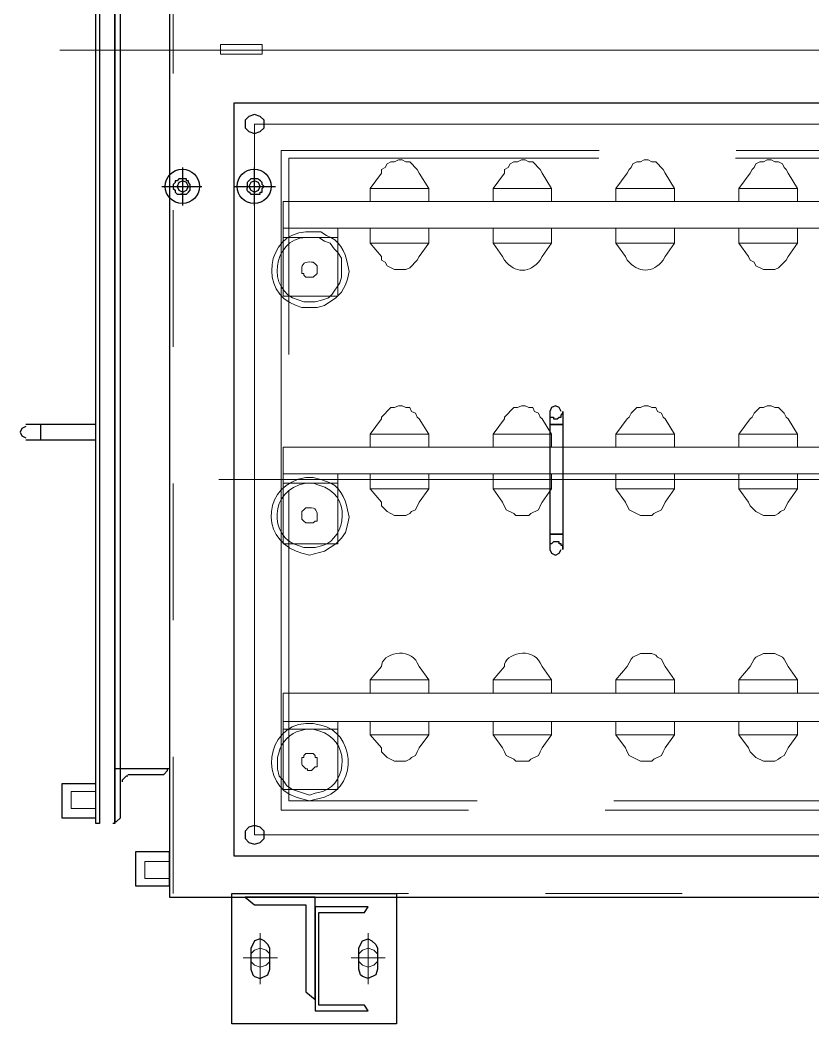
# Model space of a CAD drawing. Header units: metres. Extents: x 531759 to 532310, y 2674774 to 2675087.
# Drawn here: x 532119.967 to 532120.547, y 2674973.955 to 2674974.689 of the extents above; entities that cross this region are included whole.
import ezdxf

# ---------------------------------------------------------------- set-up
doc = ezdxf.new("R2010")
doc.units = ezdxf.units.M
doc.header["$MEASUREMENT"] = 0
doc.linetypes.add('PDF_IMPORT', pattern=[1, 0.8, -0.2])
doc.layers.add('IDT', color=7, linetype='Continuous')

# ---------------------------------------------------------------- blocks, each defined once
blk = doc.blocks.new('IDT')
at = {"layer": 'IDT', "color": 0, "lineweight": 25}
for p, q in [((17.86491, 13.70877), (17.86491, 13.8042)), ((17.86491, 13.8042), (17.98525, 13.8042)), ((17.98525, 13.8042), (17.98525, 13.70877)), ((17.92439, 13.79452), (17.88566, 13.79452)), ((17.88566, 13.79452), (17.88843, 13.79037)), ((17.92439, 13.71845), (17.92439, 13.79452)), ((17.88843, 13.79037), (17.92162, 13.79037)), ((17.92162, 13.79037), (17.92162, 13.7226)), ((17.9313, 13.78069), (17.92439, 13.78622)), ((17.92439, 13.78622), (17.92439, 13.71153)), ((17.9313, 13.71707), (17.9313, 13.78069)), ((17.88013, 13.76824), (17.88566, 13.77101)), ((17.88566, 13.77101), (17.88981, 13.76962)), ((17.9645, 13.77101), (17.95897, 13.76824)), ((17.96865, 13.76962), (17.9645, 13.77101)), ((17.87875, 13.76409), (17.88013, 13.76824)), ((17.87875, 13.74888), (17.87875, 13.76409)), ((17.88981, 13.76962), (17.89119, 13.76824)), ((17.89119, 13.76824), (17.89258, 13.76409)), ((17.89258, 13.76409), (17.89258, 13.74888)), ((17.95897, 13.76824), (17.95758, 13.76409)), ((17.95758, 13.76409), (17.95758, 13.74888)), ((17.97003, 13.76824), (17.96865, 13.76962)), ((17.97142, 13.76409), (17.97003, 13.76824)), ((17.97142, 13.74888), (17.97142, 13.76409)), ((17.88013, 13.74611), (17.87875, 13.74888)), ((17.88289, 13.74334), (17.88013, 13.74611)), ((17.88566, 13.74196), (17.88289, 13.74334)), ((17.88981, 13.74334), (17.88566, 13.74196)), ((17.89119, 13.74611), (17.88981, 13.74334)), ((17.89258, 13.74888), (17.89119, 13.74611)), ((17.95758, 13.74888), (17.95897, 13.74611)), ((17.95897, 13.74611), (17.96173, 13.74334)), ((17.96173, 13.74334), (17.9645, 13.74196)), ((17.9645, 13.74196), (17.96865, 13.74334)), ((17.96865, 13.74334), (17.97003, 13.74611)), ((17.97003, 13.74611), (17.97142, 13.74888)), ((17.88843, 13.7226), (17.88566, 13.71845)), ((17.92162, 13.7226), (17.88843, 13.7226)), ((17.88566, 13.71845), (17.92439, 13.71845)), ((17.96865, 13.71707), (17.9313, 13.71707)), ((17.97557, 13.71153), (17.96865, 13.71707)), ((18.03089, 13.71153), (17.02811, 13.71153)), ((17.98525, 13.70877), (17.86491, 13.70877)), ((17.92439, 13.71153), (17.97557, 13.71153)), ((18.03089, 12.47085), (18.03089, 13.71153)), ((18.05579, 13.70323), (18.03089, 13.70323)), ((18.03089, 13.70323), (18.03089, 13.67834)), ((18.05579, 13.67834), (18.05579, 13.70323)), ((17.98386, 13.6811), (17.11386, 13.6811)), ((17.98386, 13.13061), (17.98386, 13.6811)), ((18.03089, 13.67834), (18.05579, 13.67834)), ((17.9645, 13.67142), (17.96173, 13.66865)), ((17.96173, 13.66865), (17.96173, 13.66312)), ((17.96865, 13.6728), (17.9645, 13.67142)), ((17.9728, 13.67142), (17.96865, 13.6728)), ((17.97557, 13.66865), (17.9728, 13.67142)), ((17.97557, 13.66312), (17.97557, 13.66865)), ((17.96173, 13.66312), (17.9645, 13.66036)), ((17.9728, 13.66036), (17.97557, 13.66312)), ((17.9645, 13.66036), (17.96865, 13.65897)), ((17.96865, 13.65897), (17.9728, 13.66036)), ((18.06962, 13.65621), (18.06685, 13.65344)), ((18.071, 13.65621), (18.06962, 13.65621)), ((18.071, 13.65759), (18.07239, 13.65759)), ((18.071, 12.52617), (18.071, 13.65759)), ((18.071, 13.65759), (18.071, 12.52617)), ((18.08207, 12.52617), (18.08207, 13.65759)), ((18.08207, 13.65759), (18.08483, 13.65759)), ((18.08483, 13.65759), (18.08483, 12.52617)), ((18.06685, 13.65344), (18.06685, 13.65206)), ((18.06685, 13.65206), (18.06685, 12.53171)), ((18.10973, 13.65344), (18.08483, 13.65344)), ((18.08483, 13.65344), (18.08483, 13.62854)), ((18.10973, 13.62854), (18.10973, 13.65344)), ((18.0627, 13.62301), (18.06547, 13.62578)), ((18.06547, 13.62578), (18.06547, 13.62716)), ((18.08483, 13.62854), (18.10973, 13.62854)), ((18.03089, 13.61748), (18.071, 13.61748)), ((18.03504, 13.62163), (18.03227, 13.61886)), ((18.03227, 13.61886), (18.03227, 13.61748)), ((18.03642, 13.62163), (18.03504, 13.62163)), ((18.06132, 13.62163), (18.03642, 13.62163)), ((18.06132, 13.62301), (18.0627, 13.62301)), ((17.7432, 13.44597), (17.7432, 13.45703)), ((17.7432, 13.45703), (17.7432, 13.45427)), ((17.74596, 13.4598), (17.74458, 13.45703)), ((17.74873, 13.46118), (17.74596, 13.4598)), ((17.7515, 13.4598), (17.74873, 13.46118)), ((17.75288, 13.45703), (17.7515, 13.4598)), ((17.75288, 13.45288), (17.75288, 13.45703)), ((17.75288, 13.36574), (17.75288, 13.45703)), ((17.7432, 13.45427), (17.74458, 13.45427)), ((17.74458, 13.45427), (17.74458, 13.45288)), ((17.74458, 13.45288), (17.74596, 13.45288)), ((17.74596, 13.45288), (17.74596, 13.4515)), ((17.74596, 13.4515), (17.75011, 13.4515)), ((17.75011, 13.4515), (17.7515, 13.45288)), ((17.7515, 13.45288), (17.75288, 13.45288)), ((17.7432, 13.36574), (17.7432, 13.44597)), ((17.75288, 13.44597), (17.7432, 13.44597)), ((17.7432, 13.44597), (17.75288, 13.44597)), ((18.13601, 13.37681), (18.08483, 13.37681)), ((18.08483, 13.37681), (18.08483, 13.36574)), ((18.12495, 13.37681), (18.12495, 13.36574)), ((18.13878, 13.37404), (18.13601, 13.37543)), ((18.13601, 13.36713), (18.13878, 13.36851)), ((18.14016, 13.37128), (18.13878, 13.37404)), ((18.13878, 13.36851), (18.14016, 13.37128)), ((17.7432, 13.35606), (17.7432, 13.36574)), ((17.75288, 13.36574), (17.7432, 13.36574)), ((17.7432, 13.36574), (17.75288, 13.36574)), ((17.74596, 13.36021), (17.74458, 13.36021)), ((17.74458, 13.36021), (17.74458, 13.35883)), ((17.74735, 13.3616), (17.74596, 13.36021)), ((17.75011, 13.3616), (17.74735, 13.3616)), ((17.75011, 13.36021), (17.75011, 13.3616)), ((17.75288, 13.36021), (17.75011, 13.36021)), ((17.75288, 13.35606), (17.75288, 13.36574)), ((17.75288, 13.35606), (17.75288, 13.36021)), ((18.08483, 13.36574), (18.12495, 13.36574)), ((18.12495, 13.36574), (18.13601, 13.36574)), ((17.74458, 13.35883), (17.7432, 13.35745)), ((17.7432, 13.35745), (17.7432, 13.35606)), ((17.74458, 13.35606), (17.74596, 13.3533)), ((17.74596, 13.3533), (17.74873, 13.35191)), ((17.74873, 13.35191), (17.7515, 13.3533)), ((17.7515, 13.3533), (17.75288, 13.35606)), ((17.96865, 13.2053), (17.96865, 13.17764)), ((18.02121, 13.2053), (18.02121, 13.17764)), ((17.98386, 13.19147), (17.95344, 13.19147)), ((17.96312, 13.19285), (17.96173, 13.19147)), ((17.96173, 13.19147), (17.96312, 13.19008)), ((17.9645, 13.19562), (17.96312, 13.19562)), ((17.96312, 13.19562), (17.96312, 13.19285)), ((17.96865, 13.197), (17.9645, 13.197)), ((17.9645, 13.197), (17.9645, 13.19562)), ((17.96588, 13.19423), (17.9645, 13.19147)), ((17.9645, 13.19147), (17.96588, 13.1887)), ((17.96865, 13.19562), (17.96588, 13.19423)), ((17.97142, 13.197), (17.96865, 13.197)), ((17.97142, 13.19423), (17.96865, 13.19562)), ((17.9728, 13.19147), (17.97142, 13.19423)), ((17.97142, 13.1887), (17.9728, 13.19147)), ((18.03642, 13.19147), (18.00738, 13.19147)), ((18.01706, 13.19562), (18.01568, 13.19423)), ((18.01568, 13.19423), (18.01568, 13.19008)), ((18.01844, 13.197), (18.01706, 13.19562)), ((18.01844, 13.19423), (18.01706, 13.19147)), ((18.01706, 13.19147), (18.01844, 13.1887)), ((18.02121, 13.197), (18.01844, 13.197)), ((18.02121, 13.19562), (18.01844, 13.19423)), ((18.02121, 13.197), (18.02259, 13.197)), ((18.02536, 13.197), (18.02121, 13.197)), ((18.02398, 13.19423), (18.02121, 13.19562)), ((18.02536, 13.19147), (18.02398, 13.19423)), ((18.02398, 13.1887), (18.02536, 13.19147)), ((18.02674, 13.19562), (18.02536, 13.197)), ((18.02674, 13.19423), (18.02674, 13.19562)), ((18.02813, 13.19285), (18.02674, 13.19423)), ((18.02813, 13.19008), (18.02813, 13.19285)), ((17.96312, 13.19008), (17.96312, 13.1887)), ((17.96588, 13.1887), (17.96865, 13.18732)), ((17.96865, 13.18732), (17.97142, 13.1887)), ((17.97142, 13.18594), (17.97418, 13.1887)), ((18.01568, 13.19008), (18.01706, 13.1887)), ((18.01706, 13.1887), (18.01706, 13.18732)), ((18.01706, 13.18732), (18.01844, 13.18732)), ((18.01844, 13.1887), (18.02121, 13.18732)), ((18.01844, 13.18732), (18.01844, 13.18594)), ((18.01844, 13.18594), (18.02398, 13.18594)), ((18.02121, 13.18732), (18.02398, 13.1887)), ((18.02398, 13.18594), (18.02536, 13.18732)), ((18.02536, 13.18732), (18.02674, 13.18732)), ((18.02674, 13.1887), (18.02813, 13.19008)), ((18.02674, 13.18732), (18.02674, 13.1887)), ((17.9645, 13.15136), (17.96173, 13.14859)), ((17.96173, 13.14859), (17.96173, 13.14306)), ((17.96865, 13.15274), (17.9645, 13.15136)), ((17.9728, 13.15136), (17.96865, 13.15274)), ((17.97557, 13.14859), (17.9728, 13.15136)), ((17.97557, 13.14306), (17.97557, 13.14859)), ((17.96173, 13.14306), (17.9645, 13.14029)), ((17.9645, 13.14029), (17.96865, 13.13891)), ((17.96865, 13.13891), (17.9728, 13.14029)), ((17.9728, 13.14029), (17.97557, 13.14306)), ((17.11386, 13.13061), (17.98386, 13.13061))]:
    blk.add_line(p, q, dxfattribs=at)
at = {"layer": 'IDT', "color": 0, "lineweight": 13}
for p, q in [((17.88566, 13.77516), (17.88566, 13.73781)), ((17.9645, 13.77516), (17.9645, 13.73781)), ((17.88151, 13.76133), (17.87875, 13.75856)), ((17.87875, 13.75856), (17.87875, 13.75303)), ((17.88566, 13.76271), (17.88151, 13.76133)), ((17.88981, 13.76133), (17.88566, 13.76271)), ((17.89258, 13.75856), (17.88981, 13.76133)), ((17.89258, 13.75303), (17.89258, 13.75856)), ((17.96035, 13.76133), (17.95758, 13.75856)), ((17.95758, 13.75856), (17.95758, 13.75303)), ((17.9645, 13.76271), (17.96035, 13.76133)), ((17.96865, 13.76133), (17.9645, 13.76271)), ((17.97142, 13.75856), (17.96865, 13.76133)), ((17.97142, 13.75303), (17.97142, 13.75856)), ((17.87321, 13.75579), (17.89811, 13.75579)), ((17.87875, 13.75303), (17.88151, 13.75026)), ((17.88151, 13.75026), (17.88566, 13.74888)), ((17.88566, 13.74888), (17.88981, 13.75026)), ((17.88981, 13.75026), (17.89258, 13.75303)), ((17.95205, 13.75579), (17.97695, 13.75579)), ((17.95758, 13.75303), (17.96035, 13.75026)), ((17.96035, 13.75026), (17.9645, 13.74888)), ((17.9645, 13.74888), (17.96865, 13.75026)), ((17.96865, 13.75026), (17.97142, 13.75303)), ((18.04887, 13.6977), (18.03089, 13.6977)), ((18.03089, 13.6977), (18.03089, 13.68525)), ((18.04887, 13.68525), (18.04887, 13.6977)), ((18.03089, 13.68525), (18.04887, 13.68525)), ((17.96865, 13.66589), (17.12769, 13.66589)), ((17.96865, 13.14582), (17.96865, 13.66589)), ((18.10282, 13.64652), (18.08483, 13.64652)), ((18.08483, 13.64652), (18.08483, 13.63408)), ((18.10282, 13.63408), (18.10282, 13.64652)), ((18.08483, 13.63408), (18.10282, 13.63408)), ((17.99493, 13.40586), (17.09727, 13.40586)), ((17.12769, 13.14582), (17.96865, 13.14582)), ((16.62008, 13.09188), (18.11111, 13.09188)), ((17.99355, 13.09465), (17.96312, 13.09465)), ((17.96312, 13.09465), (17.96312, 13.08773)), ((17.99355, 13.08773), (17.99355, 13.09465)), ((17.96312, 13.08773), (17.99355, 13.08773))]:
    blk.add_line(p, q, dxfattribs=at)
at = {"layer": 'IDT', "color": 0, "linetype": 'PDF_IMPORT', "lineweight": 13, "ltscale": 0.038333}
for p, q in [((16.65604, 13.70877), (18.02813, 13.70877)), ((18.02813, 13.70877), (18.02813, 12.47361))]:
    blk.add_line(p, q, dxfattribs=at)
at = {"layer": 'IDT', "color": 0, "linetype": 'PDF_IMPORT', "lineweight": 13, "ltscale": 0.290833}
for p, q in [((17.14706, 13.64791), (17.94929, 13.64791)), ((17.94929, 13.16519), (17.14706, 13.16519))]:
    blk.add_line(p, q, dxfattribs=at)
at = {"layer": 'IDT', "color": 0, "lineweight": 0}
for p, q in [((17.94929, 13.64791), (17.94929, 13.16519)), ((17.92854, 13.64099), (17.91747, 13.63823)), ((17.93407, 13.63961), (17.92854, 13.64099)), ((17.93822, 13.63823), (17.93407, 13.63961)), ((17.90779, 13.5829), (17.90779, 13.63269)), ((17.90779, 13.63269), (17.9479, 13.63269)), ((17.92439, 13.63546), (17.91886, 13.63408)), ((17.92854, 13.63684), (17.92439, 13.63546)), ((17.94099, 13.63269), (17.92854, 13.63684)), ((17.94514, 13.62993), (17.94099, 13.63269)), ((17.9479, 13.63269), (17.9479, 13.5829)), ((17.9479, 13.62578), (17.94514, 13.62993)), ((17.95067, 13.62301), (17.9479, 13.62578)), ((17.92716, 13.61886), (17.92439, 13.6161)), ((17.92854, 13.61886), (17.92716, 13.61886)), ((17.92992, 13.61886), (17.92854, 13.61886)), ((17.92992, 13.61748), (17.92992, 13.61886)), ((17.9313, 13.61748), (17.92992, 13.61748)), ((17.95205, 13.61748), (17.95067, 13.62301)), ((17.95205, 13.60918), (17.95205, 13.61748)), ((17.58552, 13.61056), (17.58413, 13.60918)), ((17.58828, 13.61195), (17.58552, 13.61056)), ((17.59658, 13.61195), (17.58828, 13.61195)), ((17.60212, 13.60918), (17.59658, 13.61195)), ((17.67681, 13.61056), (17.67127, 13.6078)), ((17.67819, 13.61195), (17.67681, 13.61056)), ((17.68649, 13.61195), (17.67819, 13.61195)), ((17.69479, 13.6078), (17.68649, 13.61195)), ((17.76671, 13.61056), (17.76118, 13.6078)), ((17.76809, 13.61195), (17.76671, 13.61056)), ((17.77778, 13.61195), (17.76809, 13.61195)), ((17.77916, 13.61056), (17.77778, 13.61195)), ((17.78469, 13.6078), (17.77916, 13.61056)), ((17.85523, 13.61056), (17.85385, 13.60918)), ((17.858, 13.61195), (17.85523, 13.61056)), ((17.8663, 13.61195), (17.858, 13.61195)), ((17.87183, 13.60918), (17.8663, 13.61195)), ((17.92439, 13.6161), (17.92301, 13.6161)), ((17.92301, 13.6161), (17.92301, 13.60918)), ((17.93407, 13.60918), (17.93407, 13.61056)), ((17.5786, 13.60226), (17.57169, 13.59258)), ((17.57998, 13.60503), (17.5786, 13.60226)), ((17.58137, 13.6078), (17.57998, 13.60503)), ((17.58413, 13.60918), (17.58137, 13.6078)), ((17.60626, 13.60503), (17.60212, 13.60918)), ((17.60765, 13.60226), (17.60626, 13.60503)), ((17.61456, 13.59258), (17.60765, 13.60226)), ((17.66851, 13.60226), (17.66159, 13.59258)), ((17.66989, 13.60503), (17.66851, 13.60226)), ((17.67127, 13.6078), (17.66989, 13.60503)), ((17.69617, 13.60503), (17.69479, 13.6078)), ((17.69755, 13.60226), (17.69617, 13.60503)), ((17.70447, 13.59258), (17.69755, 13.60226)), ((17.75841, 13.60226), (17.7515, 13.59258)), ((17.75979, 13.60503), (17.75841, 13.60226)), ((17.76118, 13.6078), (17.75979, 13.60503)), ((17.78607, 13.60503), (17.78469, 13.6078)), ((17.78746, 13.60226), (17.78607, 13.60503)), ((17.79437, 13.59258), (17.78746, 13.60226)), ((17.84832, 13.60226), (17.8414, 13.59258)), ((17.8497, 13.60503), (17.84832, 13.60226)), ((17.85108, 13.6078), (17.8497, 13.60503)), ((17.85385, 13.60918), (17.85108, 13.6078)), ((17.87598, 13.60503), (17.87183, 13.60918)), ((17.87598, 13.60226), (17.87598, 13.60503)), ((17.88428, 13.59258), (17.87598, 13.60226)), ((17.92301, 13.60918), (17.92439, 13.60918)), ((17.92439, 13.60918), (17.92439, 13.6078)), ((17.92439, 13.6078), (17.92577, 13.60641)), ((17.92577, 13.60641), (17.9313, 13.60641)), ((17.9313, 13.60641), (17.93269, 13.6078)), ((17.93269, 13.6078), (17.93269, 13.60918)), ((17.93269, 13.60918), (17.93407, 13.60918)), ((17.95067, 13.60503), (17.95205, 13.60918)), ((17.57169, 13.59258), (17.61456, 13.59258)), ((17.57169, 13.5829), (17.57169, 13.59258)), ((17.61456, 13.59258), (17.61456, 13.5829)), ((17.66159, 13.59258), (17.70447, 13.59258)), ((17.66159, 13.5829), (17.66159, 13.59258)), ((17.70447, 13.59258), (17.70447, 13.5829)), ((17.7515, 13.59258), (17.79437, 13.59258)), ((17.7515, 13.5829), (17.7515, 13.59258)), ((17.79437, 13.59258), (17.79437, 13.5829)), ((17.8414, 13.59258), (17.88428, 13.59258)), ((17.8414, 13.5829), (17.8414, 13.59258)), ((17.88428, 13.59258), (17.88428, 13.5829)), ((17.90779, 13.58843), (17.9479, 13.58843)), ((17.92162, 13.58982), (17.92577, 13.58843)), ((17.92577, 13.58843), (17.9313, 13.58843)), ((17.9313, 13.58843), (17.93545, 13.58982)), ((17.02672, 13.5829), (17.9479, 13.5829)), ((17.61456, 13.5829), (17.57169, 13.5829)), ((17.70447, 13.5829), (17.66159, 13.5829)), ((17.79437, 13.5829), (17.7515, 13.5829)), ((17.88428, 13.5829), (17.8414, 13.5829)), ((17.9479, 13.5829), (17.90779, 13.5829)), ((17.92024, 13.58567), (17.92577, 13.58428)), ((17.92577, 13.58428), (17.9313, 13.58428)), ((17.9479, 13.5829), (17.9479, 13.56215)), ((17.9479, 13.56215), (17.02672, 13.56215)), ((17.61456, 13.56215), (17.57169, 13.56215)), ((17.57169, 13.56215), (17.57169, 13.55247)), ((17.61456, 13.55247), (17.61456, 13.56215)), ((17.70447, 13.56215), (17.66159, 13.56215)), ((17.66159, 13.56215), (17.66159, 13.55247)), ((17.70447, 13.55247), (17.70447, 13.56215)), ((17.79437, 13.56215), (17.7515, 13.56215)), ((17.7515, 13.56215), (17.7515, 13.55247)), ((17.79437, 13.55247), (17.79437, 13.56215)), ((17.88428, 13.56215), (17.8414, 13.56215)), ((17.8414, 13.56215), (17.8414, 13.55247)), ((17.88428, 13.55247), (17.88428, 13.56215)), ((17.57169, 13.55247), (17.5786, 13.54279)), ((17.57169, 13.55247), (17.61456, 13.55247)), ((17.60626, 13.54279), (17.61456, 13.55247)), ((17.66159, 13.55247), (17.66851, 13.54279)), ((17.66159, 13.55247), (17.70447, 13.55247)), ((17.69617, 13.54279), (17.70447, 13.55247)), ((17.7515, 13.55247), (17.75841, 13.54279)), ((17.7515, 13.55247), (17.79437, 13.55247)), ((17.78607, 13.54279), (17.79437, 13.55247)), ((17.8414, 13.55247), (17.84832, 13.54279)), ((17.8414, 13.55247), (17.88428, 13.55247)), ((17.87598, 13.54279), (17.88428, 13.55247)), ((17.5786, 13.54279), (17.57998, 13.54002)), ((17.57998, 13.54002), (17.58137, 13.53726)), ((17.58137, 13.53726), (17.58275, 13.53587)), ((17.60212, 13.53587), (17.6035, 13.53726)), ((17.6035, 13.53726), (17.60488, 13.54002)), ((17.60488, 13.54002), (17.60626, 13.54279)), ((17.66851, 13.54279), (17.66989, 13.54002)), ((17.66989, 13.54002), (17.67127, 13.53726)), ((17.67127, 13.53726), (17.67404, 13.53587)), ((17.69202, 13.53587), (17.6934, 13.53726)), ((17.6934, 13.53726), (17.69479, 13.54002)), ((17.69479, 13.54002), (17.69617, 13.54279)), ((17.75841, 13.54279), (17.75979, 13.54002)), ((17.84832, 13.54279), (17.8497, 13.54002)), ((17.58275, 13.53587), (17.58828, 13.53311)), ((17.58828, 13.53311), (17.59658, 13.53311)), ((17.59658, 13.53311), (17.60212, 13.53587)), ((17.67404, 13.53587), (17.67542, 13.53449)), ((17.67542, 13.53449), (17.67819, 13.53311)), ((17.67819, 13.53311), (17.68649, 13.53311)), ((17.68649, 13.53311), (17.69202, 13.53587)), ((17.91747, 13.45842), (17.90917, 13.45288)), ((17.92854, 13.46118), (17.91747, 13.45842)), ((17.92439, 13.45565), (17.91886, 13.45427)), ((17.92854, 13.45565), (17.92439, 13.45565)), ((17.93407, 13.4598), (17.92854, 13.46118)), ((17.93269, 13.45565), (17.92854, 13.45565)), ((17.93684, 13.45427), (17.93269, 13.45565)), ((17.93822, 13.45842), (17.93407, 13.4598)), ((17.90503, 13.44873), (17.90226, 13.44458)), ((17.90917, 13.45288), (17.90503, 13.44873)), ((17.90779, 13.40171), (17.90779, 13.45288)), ((17.90779, 13.45288), (17.9479, 13.45288)), ((17.9479, 13.45288), (17.9479, 13.40171)), ((17.90226, 13.44458), (17.90088, 13.43905)), ((17.90088, 13.43905), (17.89949, 13.43352)), ((17.89949, 13.43352), (17.90088, 13.42799)), ((17.92439, 13.43629), (17.92301, 13.43629)), ((17.92301, 13.43629), (17.92301, 13.43352)), ((17.92577, 13.43767), (17.92439, 13.43629)), ((17.92854, 13.43767), (17.92577, 13.43767)), ((17.9313, 13.43767), (17.92854, 13.43767)), ((17.93269, 13.43629), (17.9313, 13.43767)), ((17.93407, 13.4349), (17.93269, 13.43629)), ((17.93407, 13.42937), (17.93407, 13.4349)), ((17.58137, 13.42799), (17.5786, 13.42245)), ((17.58413, 13.42937), (17.58137, 13.42799)), ((17.58552, 13.43075), (17.58413, 13.42937)), ((17.58828, 13.43214), (17.58552, 13.43075)), ((17.59658, 13.43214), (17.58828, 13.43214)), ((17.60212, 13.42937), (17.59658, 13.43214)), ((17.60626, 13.42522), (17.60212, 13.42937)), ((17.67127, 13.42799), (17.66851, 13.42245)), ((17.67681, 13.43075), (17.67127, 13.42799)), ((17.67819, 13.43214), (17.67681, 13.43075)), ((17.68649, 13.43214), (17.67819, 13.43214)), ((17.69479, 13.42799), (17.68649, 13.43214)), ((17.69755, 13.42245), (17.69479, 13.42799)), ((17.76118, 13.42799), (17.75979, 13.42522)), ((17.76671, 13.43075), (17.76118, 13.42799)), ((17.76809, 13.43214), (17.76671, 13.43075)), ((17.77778, 13.43214), (17.76809, 13.43214)), ((17.77916, 13.43075), (17.77778, 13.43214)), ((17.78469, 13.42799), (17.77916, 13.43075)), ((17.78746, 13.42245), (17.78469, 13.42799)), ((17.85108, 13.42799), (17.84832, 13.42245)), ((17.85385, 13.42937), (17.85108, 13.42799)), ((17.85523, 13.43075), (17.85385, 13.42937)), ((17.858, 13.43214), (17.85523, 13.43075)), ((17.8663, 13.43214), (17.858, 13.43214)), ((17.87183, 13.42937), (17.8663, 13.43214)), ((17.87598, 13.42522), (17.87183, 13.42937)), ((17.92854, 13.4266), (17.9313, 13.4266)), ((17.9313, 13.4266), (17.93269, 13.42799)), ((17.93269, 13.42799), (17.93407, 13.42937)), ((17.5786, 13.42245), (17.57169, 13.41277)), ((17.60765, 13.42245), (17.60626, 13.42522)), ((17.61456, 13.41277), (17.60765, 13.42245)), ((17.66851, 13.42245), (17.66159, 13.41277)), ((17.70447, 13.41277), (17.69755, 13.42245)), ((17.75841, 13.42245), (17.7515, 13.41277)), ((17.75979, 13.42522), (17.75841, 13.42245)), ((17.79437, 13.41277), (17.78746, 13.42245)), ((17.84832, 13.42245), (17.8414, 13.41277)), ((17.87598, 13.42245), (17.87598, 13.42522)), ((17.88428, 13.41277), (17.87598, 13.42245)), ((17.57169, 13.41277), (17.61456, 13.41277)), ((17.57169, 13.40171), (17.57169, 13.41277)), ((17.61456, 13.41277), (17.61456, 13.40171)), ((17.66159, 13.41277), (17.70447, 13.41277)), ((17.66159, 13.40171), (17.66159, 13.41277)), ((17.70447, 13.41277), (17.70447, 13.40171)), ((17.7515, 13.41277), (17.79437, 13.41277)), ((17.7515, 13.40171), (17.7515, 13.41277)), ((17.79437, 13.41277), (17.79437, 13.40171)), ((17.8414, 13.41277), (17.88428, 13.41277)), ((17.8414, 13.40171), (17.8414, 13.41277)), ((17.88428, 13.41277), (17.88428, 13.40171)), ((17.90779, 13.40862), (17.9479, 13.40862)), ((17.91609, 13.40724), (17.92024, 13.40586)), ((17.92024, 13.40586), (17.92577, 13.40447)), ((17.92162, 13.41001), (17.92577, 13.40862)), ((17.92577, 13.40862), (17.9313, 13.40862)), ((17.92577, 13.40447), (17.9313, 13.40447)), ((17.02672, 13.40171), (17.9479, 13.40171)), ((17.61456, 13.40171), (17.57169, 13.40171)), ((17.70447, 13.40171), (17.66159, 13.40171)), ((17.79437, 13.40171), (17.7515, 13.40171)), ((17.88428, 13.40171), (17.8414, 13.40171)), ((17.9479, 13.40171), (17.90779, 13.40171)), ((17.9479, 13.40171), (17.9479, 13.38234)), ((17.9479, 13.38234), (17.02672, 13.38234)), ((17.61456, 13.38234), (17.57169, 13.38234)), ((17.57169, 13.38234), (17.57169, 13.37266)), ((17.61456, 13.37266), (17.61456, 13.38234)), ((17.70447, 13.38234), (17.66159, 13.38234)), ((17.66159, 13.38234), (17.66159, 13.37266)), ((17.70447, 13.37266), (17.70447, 13.38234)), ((17.79437, 13.38234), (17.7515, 13.38234)), ((17.7515, 13.38234), (17.7515, 13.37266)), ((17.79437, 13.37266), (17.79437, 13.38234)), ((17.88428, 13.38234), (17.8414, 13.38234)), ((17.8414, 13.38234), (17.8414, 13.37266)), ((17.88428, 13.37266), (17.88428, 13.38234)), ((17.57169, 13.37266), (17.5786, 13.3616)), ((17.57169, 13.37266), (17.61456, 13.37266)), ((17.60626, 13.3616), (17.61456, 13.37266)), ((17.66159, 13.37266), (17.66851, 13.3616)), ((17.66159, 13.37266), (17.70447, 13.37266)), ((17.69617, 13.3616), (17.70447, 13.37266)), ((17.7515, 13.37266), (17.75841, 13.3616)), ((17.7515, 13.37266), (17.79437, 13.37266)), ((17.78607, 13.3616), (17.79437, 13.37266)), ((17.8414, 13.37266), (17.84832, 13.3616)), ((17.8414, 13.37266), (17.88428, 13.37266)), ((17.87598, 13.3616), (17.88428, 13.37266)), ((17.5786, 13.3616), (17.57998, 13.36021)), ((17.57998, 13.36021), (17.58137, 13.35745)), ((17.6035, 13.35745), (17.60488, 13.36021)), ((17.60488, 13.36021), (17.60626, 13.3616)), ((17.66851, 13.3616), (17.66989, 13.36021)), ((17.66989, 13.36021), (17.67127, 13.35745)), ((17.6934, 13.35745), (17.69479, 13.36021)), ((17.69479, 13.36021), (17.69617, 13.3616)), ((17.75841, 13.3616), (17.75979, 13.36021)), ((17.75979, 13.36021), (17.76118, 13.35745)), ((17.77916, 13.3533), (17.78607, 13.36021)), ((17.78607, 13.36021), (17.78607, 13.3616)), ((17.84832, 13.3616), (17.8497, 13.36021)), ((17.8497, 13.36021), (17.85108, 13.35745)), ((17.86906, 13.3533), (17.87598, 13.36021)), ((17.87598, 13.36021), (17.87598, 13.3616)), ((17.58137, 13.35745), (17.58552, 13.3533)), ((17.58552, 13.3533), (17.58828, 13.3533)), ((17.58828, 13.3533), (17.59105, 13.35191)), ((17.59382, 13.35191), (17.59658, 13.3533)), ((17.59658, 13.3533), (17.59935, 13.3533)), ((17.59935, 13.3533), (17.6035, 13.35745)), ((17.67127, 13.35745), (17.67404, 13.35606)), ((17.67404, 13.35606), (17.67542, 13.3533)), ((17.67542, 13.3533), (17.67819, 13.3533)), ((17.67819, 13.3533), (17.68095, 13.35191)), ((17.68372, 13.35191), (17.68649, 13.3533)), ((17.68649, 13.3533), (17.68925, 13.3533)), ((17.68925, 13.3533), (17.6934, 13.35745)), ((17.76118, 13.35745), (17.76394, 13.35606)), ((17.76394, 13.35606), (17.76533, 13.3533)), ((17.76533, 13.3533), (17.76809, 13.3533)), ((17.76809, 13.3533), (17.77086, 13.35191)), ((17.77363, 13.35191), (17.77639, 13.3533)), ((17.77639, 13.3533), (17.77916, 13.3533)), ((17.85108, 13.35745), (17.85385, 13.35606)), ((17.85385, 13.35606), (17.85523, 13.3533)), ((17.85523, 13.3533), (17.858, 13.3533)), ((17.858, 13.3533), (17.86076, 13.35191)), ((17.86353, 13.35191), (17.8663, 13.3533)), ((17.8663, 13.3533), (17.86906, 13.3533)), ((17.59105, 13.35191), (17.59382, 13.35191)), ((17.68095, 13.35191), (17.68372, 13.35191)), ((17.77086, 13.35191), (17.77363, 13.35191)), ((17.86076, 13.35191), (17.86353, 13.35191)), ((17.92301, 13.27999), (17.91747, 13.27861)), ((17.92854, 13.27999), (17.92301, 13.27999)), ((17.93407, 13.27999), (17.92854, 13.27999)), ((17.93822, 13.27861), (17.93407, 13.27999)), ((17.90917, 13.27307), (17.90503, 13.26892)), ((17.90779, 13.2219), (17.90779, 13.27169)), ((17.90779, 13.27169), (17.9479, 13.27169)), ((17.91747, 13.27861), (17.90917, 13.27307)), ((17.91471, 13.27307), (17.91194, 13.27031)), ((17.91886, 13.27446), (17.91471, 13.27307)), ((17.92439, 13.27584), (17.91886, 13.27446)), ((17.92854, 13.27584), (17.92439, 13.27584)), ((17.93269, 13.27584), (17.92854, 13.27584)), ((17.93684, 13.27446), (17.93269, 13.27584)), ((17.9479, 13.27169), (17.9479, 13.2219)), ((17.90503, 13.26892), (17.90226, 13.26339)), ((17.91194, 13.27031), (17.90641, 13.26201)), ((17.90088, 13.25924), (17.89949, 13.25371)), ((17.90226, 13.26339), (17.90088, 13.25924)), ((17.90641, 13.26201), (17.90503, 13.25786)), ((17.90503, 13.25786), (17.90503, 13.24403)), ((17.92577, 13.25786), (17.92301, 13.25509)), ((17.92854, 13.25786), (17.92577, 13.25786)), ((17.9313, 13.25786), (17.92854, 13.25786)), ((17.93269, 13.25648), (17.9313, 13.25786)), ((17.58552, 13.25094), (17.57998, 13.24541)), ((17.58828, 13.25233), (17.58552, 13.25094)), ((17.59658, 13.25233), (17.58828, 13.25233)), ((17.60212, 13.24956), (17.59658, 13.25233)), ((17.6035, 13.24679), (17.60212, 13.24956)), ((17.85523, 13.25094), (17.8497, 13.24541)), ((17.858, 13.25233), (17.85523, 13.25094)), ((17.8663, 13.25233), (17.858, 13.25233)), ((17.87183, 13.24956), (17.8663, 13.25233)), ((17.87321, 13.24679), (17.87183, 13.24956)), ((17.89949, 13.25371), (17.90088, 13.24818)), ((17.92301, 13.25509), (17.92301, 13.24956)), ((17.92301, 13.24956), (17.92439, 13.24818)), ((17.93269, 13.25509), (17.93269, 13.25648)), ((17.93407, 13.25509), (17.93269, 13.25509)), ((17.93407, 13.25233), (17.93407, 13.25509)), ((17.5786, 13.24264), (17.57169, 13.23296)), ((17.57998, 13.24541), (17.5786, 13.24264)), ((17.60626, 13.24541), (17.6035, 13.24679)), ((17.60765, 13.24264), (17.60626, 13.24541)), ((17.61456, 13.23296), (17.60765, 13.24264)), ((17.66851, 13.24264), (17.66159, 13.23296)), ((17.66989, 13.24541), (17.66851, 13.24264)), ((17.69755, 13.24264), (17.69617, 13.24541)), ((17.70447, 13.23296), (17.69755, 13.24264)), ((17.75841, 13.24264), (17.7515, 13.23296)), ((17.75979, 13.24541), (17.75841, 13.24264)), ((17.78746, 13.24264), (17.78607, 13.24541)), ((17.79437, 13.23296), (17.78746, 13.24264)), ((17.84832, 13.24264), (17.8414, 13.23296)), ((17.8497, 13.24541), (17.84832, 13.24264)), ((17.87598, 13.24541), (17.87321, 13.24679)), ((17.87598, 13.24264), (17.87598, 13.24541)), ((17.88428, 13.23296), (17.87598, 13.24264)), ((17.90503, 13.24403), (17.90779, 13.23988)), ((17.92439, 13.24818), (17.92577, 13.24679)), ((17.92577, 13.24679), (17.92716, 13.24679)), ((17.90779, 13.23988), (17.91056, 13.23711)), ((17.91056, 13.23711), (17.91332, 13.23296)), ((17.57169, 13.23296), (17.61456, 13.23296)), ((17.57169, 13.2219), (17.57169, 13.23296)), ((17.61456, 13.23296), (17.61456, 13.2219)), ((17.66159, 13.23296), (17.70447, 13.23296)), ((17.66159, 13.2219), (17.66159, 13.23296)), ((17.70447, 13.23296), (17.70447, 13.2219)), ((17.7515, 13.23296), (17.79437, 13.23296)), ((17.7515, 13.2219), (17.7515, 13.23296)), ((17.79437, 13.23296), (17.79437, 13.2219)), ((17.8414, 13.23296), (17.88428, 13.23296)), ((17.8414, 13.2219), (17.8414, 13.23296)), ((17.88428, 13.23296), (17.88428, 13.2219)), ((17.90779, 13.22881), (17.9479, 13.22881)), ((17.91332, 13.23296), (17.91747, 13.23158)), ((17.91747, 13.23158), (17.92162, 13.22881)), ((17.92162, 13.22881), (17.9313, 13.22881)), ((17.02672, 13.2219), (17.9479, 13.2219)), ((17.61456, 13.2219), (17.57169, 13.2219)), ((17.70447, 13.2219), (17.66159, 13.2219)), ((17.79437, 13.2219), (17.7515, 13.2219)), ((17.88428, 13.2219), (17.8414, 13.2219)), ((17.9479, 13.2219), (17.90779, 13.2219)), ((17.91609, 13.22743), (17.92024, 13.22466)), ((17.92024, 13.22466), (17.9313, 13.22466)), ((17.9479, 13.2219), (17.9479, 13.20253)), ((17.9479, 13.20253), (17.02672, 13.20253)), ((17.61456, 13.20253), (17.57169, 13.20253)), ((17.57169, 13.20253), (17.57169, 13.19285)), ((17.61456, 13.19285), (17.61456, 13.20253)), ((17.70447, 13.20253), (17.66159, 13.20253)), ((17.66159, 13.20253), (17.66159, 13.19285)), ((17.70447, 13.19285), (17.70447, 13.20253)), ((17.79437, 13.20253), (17.7515, 13.20253)), ((17.7515, 13.20253), (17.7515, 13.19285)), ((17.79437, 13.19285), (17.79437, 13.20253)), ((17.88428, 13.20253), (17.8414, 13.20253)), ((17.8414, 13.20253), (17.8414, 13.19285)), ((17.88428, 13.19285), (17.88428, 13.20253)), ((17.57169, 13.19285), (17.5786, 13.18179)), ((17.57169, 13.19285), (17.61456, 13.19285)), ((17.60626, 13.18179), (17.61456, 13.19285)), ((17.66159, 13.19285), (17.66851, 13.18179)), ((17.66159, 13.19285), (17.70447, 13.19285)), ((17.69617, 13.18179), (17.70447, 13.19285)), ((17.7515, 13.19285), (17.75841, 13.18179)), ((17.7515, 13.19285), (17.79437, 13.19285)), ((17.78607, 13.18179), (17.79437, 13.19285)), ((17.8414, 13.19285), (17.84832, 13.18179)), ((17.8414, 13.19285), (17.88428, 13.19285)), ((17.87598, 13.18179), (17.88428, 13.19285)), ((17.5786, 13.18179), (17.57998, 13.17902)), ((17.57998, 13.17902), (17.58137, 13.17764)), ((17.58137, 13.17764), (17.58275, 13.17487)), ((17.60212, 13.17487), (17.6035, 13.17764)), ((17.6035, 13.17764), (17.60488, 13.17902)), ((17.60488, 13.17902), (17.60626, 13.18179)), ((17.66851, 13.18179), (17.66989, 13.17902)), ((17.66989, 13.17902), (17.67542, 13.17349)), ((17.69202, 13.17487), (17.6934, 13.17764)), ((17.6934, 13.17764), (17.69479, 13.17902)), ((17.69479, 13.17902), (17.69617, 13.18179)), ((17.75841, 13.18179), (17.75979, 13.17902)), ((17.75979, 13.17902), (17.76533, 13.17349)), ((17.78192, 13.17487), (17.78331, 13.17764)), ((17.78331, 13.17764), (17.78607, 13.17902)), ((17.78607, 13.17902), (17.78607, 13.18179)), ((17.84832, 13.18179), (17.8497, 13.17902)), ((17.8497, 13.17902), (17.85523, 13.17349)), ((17.87183, 13.17487), (17.87321, 13.17764)), ((17.87321, 13.17764), (17.87598, 13.17902)), ((17.87598, 13.17902), (17.87598, 13.18179)), ((17.58275, 13.17487), (17.58552, 13.17349)), ((17.58552, 13.17349), (17.58828, 13.17349)), ((17.58828, 13.17349), (17.59105, 13.1721)), ((17.59105, 13.1721), (17.59382, 13.1721)), ((17.59382, 13.1721), (17.59658, 13.17349)), ((17.59658, 13.17349), (17.59935, 13.17349)), ((17.59935, 13.17349), (17.60212, 13.17487)), ((17.67542, 13.17349), (17.67819, 13.17349)), ((17.67819, 13.17349), (17.68095, 13.1721)), ((17.68095, 13.1721), (17.68372, 13.1721)), ((17.68372, 13.1721), (17.68649, 13.17349)), ((17.68649, 13.17349), (17.68925, 13.17349)), ((17.68925, 13.17349), (17.69202, 13.17487)), ((17.76533, 13.17349), (17.76809, 13.17349)), ((17.76809, 13.17349), (17.77086, 13.1721)), ((17.77086, 13.1721), (17.77363, 13.1721)), ((17.77363, 13.1721), (17.77639, 13.17349)), ((17.77639, 13.17349), (17.77916, 13.17349)), ((17.77916, 13.17349), (17.78192, 13.17487)), ((17.85523, 13.17349), (17.858, 13.17349)), ((17.858, 13.17349), (17.86076, 13.1721)), ((17.86076, 13.1721), (17.86353, 13.1721)), ((17.86353, 13.1721), (17.8663, 13.17349)), ((17.8663, 13.17349), (17.86906, 13.17349)), ((17.86906, 13.17349), (17.87183, 13.17487))]:
    blk.add_line(p, q, dxfattribs=at)
at = {"layer": 'IDT', "color": 0, "linetype": 'PDF_IMPORT', "lineweight": 13, "ltscale": 0.283333}
for p, q in [((17.15259, 13.64099), (17.94375, 13.64099)), ((17.94375, 13.64099), (17.94375, 13.17072)), ((17.94375, 13.17072), (17.15259, 13.17072))]:
    blk.add_line(p, q, dxfattribs=at)
at = {"layer": 'IDT', "color": 0, "lineweight": 25}
for centre in [(17.96902, 13.19142), (18.02158, 13.19142)]:
    blk.add_circle(centre, 0.0125, dxfattribs=at)
at = {"layer": 'IDT', "color": 0, "lineweight": 0}
for points in [[(17.91747, 13.63823), (17.89163, 13.62873), (17.89659, 13.59032), (17.92024, 13.58567)], [(17.91886, 13.63408), (17.89965, 13.62734), (17.89928, 13.59585), (17.92162, 13.58982)], [(17.9313, 13.58428), (17.96056, 13.58659), (17.96556, 13.62972), (17.93822, 13.63823)], [(17.93407, 13.61056), (17.93379, 13.61603), (17.93543, 13.61331), (17.9313, 13.61748)], [(17.93545, 13.58982), (17.94221, 13.5909), (17.94959, 13.59828), (17.95067, 13.60503)], [(17.75979, 13.54002), (17.76526, 13.52822), (17.78619, 13.53269), (17.78607, 13.54279)], [(17.8497, 13.54002), (17.85516, 13.52822), (17.87609, 13.53269), (17.87598, 13.54279)], [(17.9313, 13.40447), (17.9621, 13.40922), (17.96515, 13.44767), (17.93822, 13.45842)], [(17.91886, 13.45427), (17.90173, 13.44848), (17.89703, 13.41664), (17.92162, 13.41001)], [(17.9313, 13.40862), (17.95837, 13.41319), (17.95832, 13.44827), (17.93684, 13.45427)], [(17.92301, 13.43352), (17.92234, 13.42932), (17.92416, 13.42591), (17.92854, 13.4266)], [(17.90088, 13.42799), (17.90212, 13.41916), (17.90696, 13.40996), (17.91609, 13.40724)], [(17.9313, 13.22466), (17.96019, 13.22628), (17.96575, 13.26909), (17.93822, 13.27861)], [(17.9313, 13.22881), (17.95551, 13.2298), (17.96047, 13.26791), (17.93684, 13.27446)], [(17.69617, 13.24541), (17.6884, 13.25482), (17.67752, 13.25521), (17.66989, 13.24541)], [(17.78607, 13.24541), (17.77814, 13.25518), (17.76772, 13.25518), (17.75979, 13.24541)], [(17.92716, 13.24679), (17.93135, 13.24613), (17.93476, 13.24795), (17.93407, 13.25233)], [(17.90088, 13.24818), (17.90212, 13.23935), (17.90696, 13.23015), (17.91609, 13.22743)]]:
    blk.add_open_spline(points, degree=3, dxfattribs=at)
at = {"layer": 'IDT', "color": 0, "lineweight": 25}
for points in [[(17.97418, 13.1887), (17.97384, 13.19578), (17.97568, 13.19269), (17.97142, 13.197)], [(17.96312, 13.1887), (17.96743, 13.18444), (17.96432, 13.18628), (17.97142, 13.18594)]]:
    blk.add_open_spline(points, degree=3, dxfattribs=at)

msp = doc.modelspace()

# ---------------------------------------------------------------- block references
at = {"layer": 'IDT', "color": 8, "rotation": 180}
msp.add_blockref('IDT', (532138.10728, 2674987.75885), dxfattribs=at)

doc.saveas('drawing.dxf')
